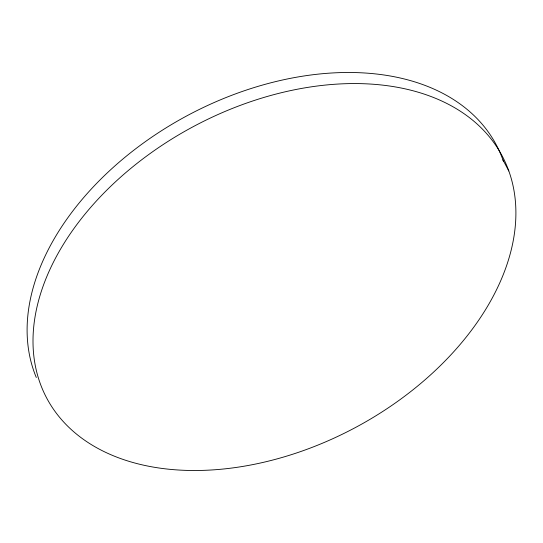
<?xml version="1.0" encoding="UTF-8"?>
<svg xmlns="http://www.w3.org/2000/svg" width="543" height="543" viewBox="0 0 543 543"><rect width="100%" height="100%" fill="white"/><g stroke="black" fill="none" stroke-linecap="round" stroke-linejoin="round"><path stroke-width="0.81" d="M502.927 159.9L508.818 170.97A257.918 170.902 -28 0 1 207.521 470.197A257.918 170.902 -28 0 1 106.998 189.941A257.918 170.902 -28 0 1 508.818 170.97M36.313 377.521A257.918 170.902 -28 0 1 207.602 105.485A257.918 170.902 -28 0 1 503.463 161.427"/></g></svg>
